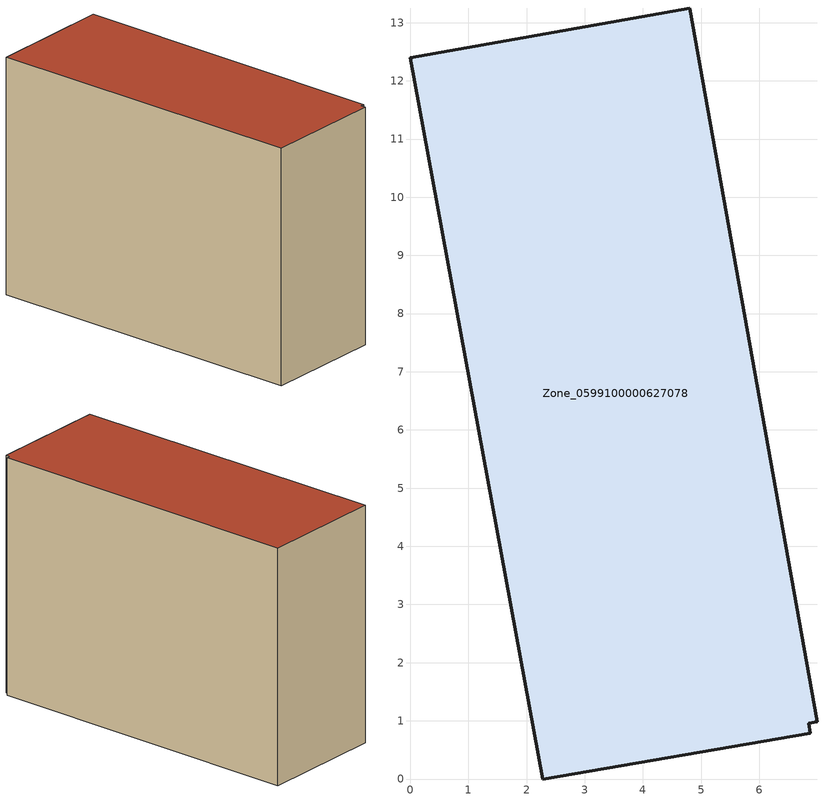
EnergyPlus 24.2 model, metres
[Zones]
Zone_0599100000627078
 floor ground (C_G): 7,0.99 6.85,0.96 6.88,0.79 2.28,0 0,12.4 4.81,13.25 z0
 wall outside (C_F): 7,0.99 4.81,13.25 0,12.4 2.28,0 6.88,0.79 6.85,0.96 7,0.99 z0:9.26
 roof outside (C_R): 6.85,0.96 7,0.99 4.81,13.25 0,12.4 2.28,0 6.88,0.79 z9.26
[BUILDING]
Pand.0599100000627078: North Axis=0; Terrain=City; Loads Convergence Tolerance Value=0.04; Temperature Convergence Tolerance Value=0.4; Solar Distribution=FullExterior; Maximum Number of Warmup Days=25; Minimum Number of Warmup Days=1
[Site:Location]
Rotterdam.The.Hague.AP_ZH_NLD Design_Conditions: Latitude=51.96; Longitude=4.45; Time Zone=1; Elevation=-4.5
[SITE:GROUNDTEMPERATURE:BUILDINGSURFACE]
18, 18, 18, 18, 18, 18, 18, 18, 18, 18, 18, 18
[MATERIAL] Thermal Absorptance=0.9; Solar Absorptance=0.7; Visible Absorptance=0.7
Name | Roughness | Thickness | Conductivity | Density | Specific Heat
G.TI.1946 | MediumSmooth | 0.15 | 1 | 540 | 1210
F.TI.1946 | Rough | 0.3 | 0.857143 | 1920 | 840
R.TI.1946 | MediumRough | 0.2 | 0.1 | 1500 | 1000
[CONSTRUCTION]
C_G: G.TI.1946
C_F: F.TI.1946
C_R: R.TI.1946
[ZONE]
Zone_0599100000627078: Type=1; Multiplier=1; Ceiling Height=Autocalculate; Volume=Autocalculate; Floor Area=autocalculate; Part of Total Floor Area=Yes
[ZONEINFILTRATION:DESIGNFLOWRATE]
Infil_Zone_0599100000627078: Zone or ZoneList or Space or SpaceList=Zone_0599100000627078; Schedule=AlwaysOn; Design Flow Rate Calculation Method=Flow/Area; Flow Rate per Floor Area=0.003; Constant Term Coefficient=1; Temperature Term Coefficient=0; Velocity Term Coefficient=0; Velocity Squared Term Coefficient=0
[HVACTEMPLATE:ZONE:IDEALLOADSAIRSYSTEM]
Zone_0599100000627078: Maximum Heating Supply Air Temperature=50; Minimum Cooling Supply Air Temperature=13; Maximum Heating Supply Air Humidity Ratio=0.0156; Minimum Cooling Supply Air Humidity Ratio=0.0077; Heating Limit=NoLimit; Cooling Limit=NoLimit; Dehumidification Control Type=ConstantSensibleHeatRatio; Cooling Sensible Heat Ratio=0.7; Dehumidification Setpoint=60; Humidification Control Type=None; Humidification Setpoint=30; Outdoor Air Method=None; Outdoor Air Flow Rate per Person=0.00944; Outdoor Air Flow Rate per Zone Floor Area=0; Outdoor Air Flow Rate per Zone=0; Demand Controlled Ventilation Type=None; Outdoor Air Economizer Type=NoEconomizer; Heat Recovery Type=None; Sensible Heat Recovery Effectiveness=0.7; Latent Heat Recovery Effectiveness=0.65
[ZONECONTROL:THERMOSTAT]
ThermostatControl_Zone_0599100000627078: Zone or ZoneList=Zone_0599100000627078; Control Type Schedule=DualSetpointControlType; Control 1=Thermostat_Zone_0599100000627078; Temperature Difference Between Cutout And Setpoint=0
[THERMOSTATSETPOINT:DUALSETPOINT]
Thermostat_Zone_0599100000627078: Heating Setpoint Temperature Schedule=HeatingSetpoint_Zone_0599100000627078; Cooling Setpoint Temperature Schedule=CoolingSetpoint_Zone_0599100000627078
[SCHEDULE:COMPACT]
HeatingSetpoint_Zone_0599100000627078: Through: 12/31, For: AllDays, Until: 24:00, 21
CoolingSetpoint_Zone_0599100000627078: Through: 12/31, For: AllDays, Until: 24:00, 24
DualSetpointControlType: Through: 12/31, For: AllDays, Until: 24:00, 4
AlwaysOn: Through: 12/31, For: AllDays, Until: 24:00, 1
